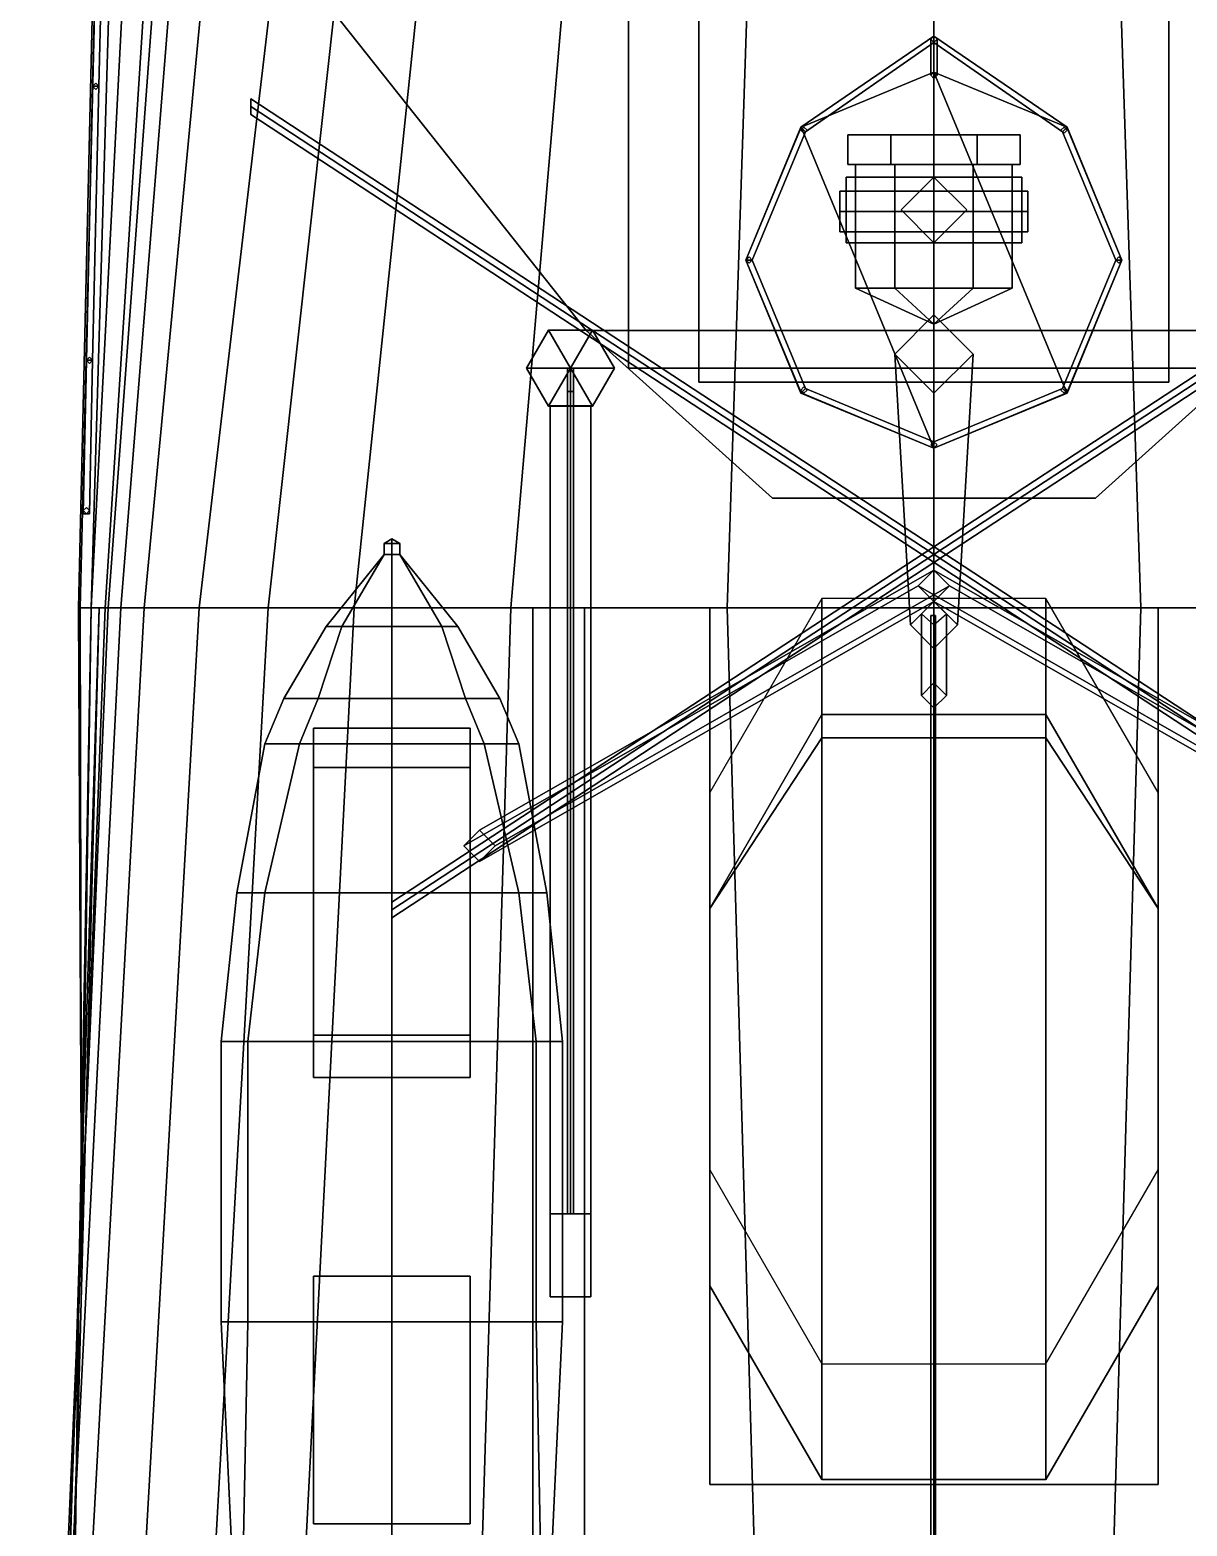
# Model space of a CAD drawing. Header units: millimetres. Extents: x -6 to 6, y -60 to 60.
# Drawn here: x -5.77 to 1.62, y 12.57 to 22.13 of the extents above; entities that cross this region are included whole.
import ezdxf

# ---------------------------------------------------------------- set-up
doc = ezdxf.new("R2010")
doc.units = ezdxf.units.MM
for name, color, linetype in [('boats', 3, 'Continuous'), ('h2', 7, 'Continuous'), ('r2', 6, 'Continuous'), ('railings', 6, 'Continuous')]:
    doc.layers.add(name, color=color, linetype=linetype)

msp = doc.modelspace()

# ---------------------------------------------------------------- linework, layer by layer
for points in [[(0, 18.44, 5.12), (0, 29.64, 5.08), (-5.2, 29.64, 4.89), (-5.46, 18.44, 4.93)], [(-5.2, 29.64, 4.89), (-5.18, 29.64, 4.8), (-5.45, 18.44, 4.84), (-5.46, 18.44, 4.93)], [(-5.45, 18.44, 4.84), (-5.18, 29.64, 4.8), (-5.05, 29.64, 4.34), (-5.38, 18.44, 4.38)], [(-5.38, 18.44, 3.57), (-4.8, 29.64, 3.53), (-4.57, 29.64, 2.59), (-5.29, 18.44, 2.63)], [(-5.38, 18.44, 4.38), (-5.05, 29.64, 4.34), (-4.8, 29.64, 3.53), (-5.38, 18.44, 3.57)], [(-5.29, 18.44, 2.63), (-4.57, 29.64, 2.59), (-4.44, 29.64, 2.04), (-5.27, 18.44, 2.08)], [(-5.27, 18.44, 2.08), (-4.44, 29.64, 2.04), (-4.29, 29.64, 1.26), (-5.19, 18.44, 1.3)], [(-5.19, 18.44, 1.3), (-4.29, 29.64, 1.26), (-3.98, 29.64, -0.48), (-5.04, 18.44, -0.6)], [(-5.04, 18.44, -0.6), (-3.98, 29.64, -0.48), (-3.37, 29.64, -1.97), (-4.69, 18.44, -1.74)], [(-4.69, 18.44, -1.74), (-3.37, 29.64, -1.97), (-3.01, 29.64, -2.49), (-4.25, 18.44, -2.45)], [(-4.25, 18.44, -2.45), (-3.01, 29.64, -2.49), (-2.53, 29.64, -3.01), (-3.7, 18.44, -2.97)], [(-3.7, 18.44, -2.97), (-2.53, 29.64, -3.01), (-1.74, 29.64, -3.54), (-2.7, 18.44, -3.5)], [(-2.7, 18.44, -3.5), (-1.74, 29.64, -3.54), (-0.95, 29.64, -3.83), (-1.32, 18.44, -3.79)], [(-1.32, 18.44, -3.79), (-0.95, 29.64, -3.83), (0, 29.64, -3.95), (0, 18.44, -3.88)], [(-1.95, 28.99, 8.02), (-1.95, 28.99, 5.04), (-1.95, 19.97, 5.04), (-1.95, 19.97, 8.02)], [(1.5, 19.88, 10.46), (1.5, 25.46, 10.46), (-1.5, 25.46, 10.46), (-1.5, 19.88, 10.46)], [(-1.5, 25.46, 10.46), (-1.5, 25.46, 8.02), (-1.5, 19.88, 8.02), (-1.5, 19.88, 10.46)], [(1.5, 19.88, 8.02), (1.5, 25.46, 8.02), (1.5, 25.46, 10.46), (1.5, 19.88, 10.46)], [(-1.5, 19.88, 12.2), (-1.5, 24.15, 12.2), (-1.5, 24.15, 10.46), (-1.5, 19.88, 10.46)], [(-1.5, 19.88, 10.46), (-1.5, 24.15, 10.46), (-1.5, 24.15, 12.2), (-1.5, 19.88, 12.2)], [(1.5, 19.88, 10.46), (1.5, 24.15, 10.46), (1.5, 24.15, 12.2), (1.5, 19.88, 12.2)], [(1.5, 19.88, 12.2), (1.5, 24.15, 12.2), (1.5, 24.15, 10.46), (1.5, 19.88, 10.46)], [(-4.51, 23.1, 8.02), (-2.22, 20.21, 8.02), (2.22, 20.21, 8.02), (4.51, 23.1, 8.02)], [(4.51, 23.1, 8.02), (2.22, 20.21, 8.02), (-2.22, 20.21, 8.02), (-4.51, 23.1, 8.02)], [(-2.22, 20.21, 9.54), (-4.51, 23.1, 9.54), (-4.51, 23.1, 8.02), (-2.22, 20.21, 8.02)], [(-2.22, 20.21, 8.02), (-4.51, 23.1, 8.02), (-4.51, 23.1, 9.54), (-2.22, 20.21, 9.54)], [(0, 22.09, 16.96), (-0.85, 21.51, 16.96), (-0.82, 21.48, 16.96), (0, 22.05, 16.96)], [(0, 22.05, 16.96), (-0.82, 21.48, 16.96), (-0.85, 21.51, 16.96), (0, 22.09, 16.96)], [(0, 21.86, 15.96), (-0.02, 21.84, 15.96), (-0.02, 22.07, 16.96), (0, 22.09, 16.96)], [(0.02, 21.84, 15.96), (0, 21.86, 15.96), (0, 22.09, 16.96), (0.02, 22.07, 16.96)], [(0, 22.09, 16.96), (0.85, 21.51, 16.96), (0.82, 21.48, 16.96), (0, 22.05, 16.96)], [(0, 22.05, 16.96), (0.82, 21.48, 16.96), (0.85, 21.51, 16.96), (0, 22.09, 16.96)], [(-0.02, 21.84, 15.96), (0, 21.82, 15.96), (0, 22.05, 16.96), (-0.02, 22.07, 16.96)], [(0, 21.82, 15.96), (0.02, 21.84, 15.96), (0.02, 22.07, 16.96), (0, 22.05, 16.96)], [(0.8485, 19.8115, 15.96), (0, 21.86, 15.96), (-0.8485, 21.5085, 15.96), (0, 19.46, 15.96)], [(0, 19.46, 15.96), (-0.8485, 21.5085, 15.96), (0, 21.86, 15.96), (0.8485, 19.8115, 15.96)], [(0.8485, 19.8115, 15.96), (0, 21.86, 15.96), (0.8485, 21.5085, 15.96), (1.2, 20.66, 15.96)], [(1.2, 20.66, 15.96), (0.8485, 21.5085, 15.96), (0, 21.86, 15.96), (0.8485, 19.8115, 15.96)], [(0, 19.4891, 15.96), (0, 19.5694, 15.1832), (0, 21.82, 15.96), (0, 19.4891, 15.96)], [(0, 19.4891, 15.96), (0, 21.82, 15.96), (0, 19.5694, 15.1832), (0, 19.4891, 15.96)], [(3.46, 16.56, 21.51), (3.46, 16.51, 21.46), (-4.36, 21.64, 21.46), (-4.36, 21.69, 21.51)], [(3.46, 16.51, 21.56), (3.46, 16.56, 21.51), (-4.36, 21.69, 21.51), (-4.36, 21.64, 21.56)], [(-4.36, 21.64, 21.56), (-4.36, 21.69, 21.51), (-4.36, 21.64, 21.46), (-4.36, 21.59, 21.51)], [(-3.46, 16.56, 21.51), (-3.46, 16.51, 21.56), (4.36, 21.64, 21.56), (4.36, 21.69, 21.51)], [(-3.46, 16.51, 21.46), (-3.46, 16.56, 21.51), (4.36, 21.69, 21.51), (4.36, 21.64, 21.46)], [(3.46, 16.51, 21.46), (3.46, 16.46, 21.51), (-4.36, 21.59, 21.51), (-4.36, 21.64, 21.46)], [(3.46, 16.46, 21.51), (3.46, 16.51, 21.56), (-4.36, 21.64, 21.56), (-4.36, 21.59, 21.51)], [(-3.46, 16.51, 21.56), (-3.46, 16.46, 21.51), (4.36, 21.59, 21.51), (4.36, 21.64, 21.56)], [(-3.46, 16.46, 21.51), (-3.46, 16.51, 21.46), (4.36, 21.64, 21.46), (4.36, 21.59, 21.51)], [(-0.82, 21.48, 16.96), (-1.16, 20.66, 16.96), (-1.2, 20.66, 16.96), (-0.85, 21.51, 16.96)], [(-0.85, 21.51, 16.96), (-1.2, 20.66, 16.96), (-1.16, 20.66, 16.96), (-0.82, 21.48, 16.96)], [(-0.8485, 19.8115, 15.96), (-1.2, 20.66, 15.96), (-0.8485, 21.5085, 15.96), (0, 19.46, 15.96)], [(0, 19.46, 15.96), (-0.8485, 21.5085, 15.96), (-1.2, 20.66, 15.96), (-0.8485, 19.8115, 15.96)], [(-0.83, 21.51, 15.96), (-0.85, 21.49, 15.96), (-0.85, 21.49, 16.96), (-0.83, 21.51, 16.96)], [(-0.81, 21.49, 15.96), (-0.83, 21.51, 15.96), (-0.83, 21.51, 16.96), (-0.81, 21.49, 16.96)], [(0.83, 21.51, 15.96), (0.81, 21.49, 15.96), (0.81, 21.49, 16.96), (0.83, 21.51, 16.96)], [(0.85, 21.51, 16.96), (1.2, 20.66, 16.96), (1.16, 20.66, 16.96), (0.82, 21.48, 16.96)], [(0.82, 21.48, 16.96), (1.16, 20.66, 16.96), (1.2, 20.66, 16.96), (0.85, 21.51, 16.96)], [(0.85, 21.49, 15.96), (0.83, 21.51, 15.96), (0.83, 21.51, 16.96), (0.85, 21.49, 16.96)], [(-0.85, 21.49, 15.96), (-0.83, 21.47, 15.96), (-0.83, 21.47, 16.96), (-0.85, 21.49, 16.96)], [(-0.83, 21.47, 15.96), (-0.81, 21.49, 15.96), (-0.81, 21.49, 16.96), (-0.83, 21.47, 16.96)], [(0.275, 21.46, 16.8137), (-0.275, 21.46, 16.8137), (-0.55, 21.46, 17.29), (0.55, 21.46, 17.29)], [(0.55, 21.46, 17.29), (-0.55, 21.46, 17.29), (-0.275, 21.46, 17.7663), (0.275, 21.46, 17.7663)], [(-0.55, 21.46, 17.29), (-0.275, 21.46, 16.8137), (-0.275, 21.27, 16.8137), (-0.55, 21.27, 17.29)], [(-0.275, 21.46, 17.7663), (-0.55, 21.46, 17.29), (-0.55, 21.27, 17.29), (-0.275, 21.27, 17.7663)], [(-0.275, 21.46, 16.8137), (0.275, 21.46, 16.8137), (0.275, 21.27, 16.8137), (-0.275, 21.27, 16.8137)], [(0.275, 21.46, 17.7663), (-0.275, 21.46, 17.7663), (-0.275, 21.27, 17.7663), (0.275, 21.27, 17.7663)], [(0.275, 21.46, 16.8137), (0.55, 21.46, 17.29), (0.55, 21.27, 17.29), (0.275, 21.27, 16.8137)], [(0.55, 21.46, 17.29), (0.275, 21.46, 17.7663), (0.275, 21.27, 17.7663), (0.55, 21.27, 17.29)], [(0.81, 21.49, 15.96), (0.83, 21.47, 15.96), (0.83, 21.47, 16.96), (0.81, 21.49, 16.96)], [(0.83, 21.47, 15.96), (0.85, 21.49, 15.96), (0.85, 21.49, 16.96), (0.83, 21.47, 16.96)], [(0.55, 21.27, 17.29), (-0.55, 21.27, 17.29), (-0.275, 21.27, 16.8137), (0.275, 21.27, 16.8137)], [(0.275, 21.27, 17.7663), (-0.275, 21.27, 17.7663), (-0.55, 21.27, 17.29), (0.55, 21.27, 17.29)], [(-0.5, 21.27, 17.29), (-0.25, 21.27, 16.857), (-0.25, 20.48, 16.857), (-0.5, 20.48, 17.29)], [(-0.25, 21.27, 17.723), (-0.5, 21.27, 17.29), (-0.5, 20.48, 17.29), (-0.25, 20.48, 17.723)], [(-0.25, 21.27, 16.857), (0.25, 21.27, 16.857), (0.25, 20.48, 16.857), (-0.25, 20.48, 16.857)], [(0.25, 21.27, 17.723), (-0.25, 21.27, 17.723), (-0.25, 20.48, 17.723), (0.25, 20.48, 17.723)], [(0.25, 21.27, 16.857), (0.5, 21.27, 17.29), (0.5, 20.48, 17.29), (0.25, 20.48, 16.857)], [(0.5, 21.27, 17.29), (0.25, 21.27, 17.723), (0.25, 20.48, 17.723), (0.5, 20.48, 17.29)], [(0.56, 21.19, 16.64), (0.56, 20.77, 16.64), (-0.56, 20.77, 16.64), (-0.56, 21.19, 16.64)], [(-0.56, 21.19, 16.64), (-0.56, 20.77, 16.64), (0.56, 20.77, 16.64), (0.56, 21.19, 16.64)], [(-0.56, 21.19, 16.64), (-0.56, 20.77, 16.64), (-0.56, 20.77, 17.29), (-0.56, 21.19, 17.29)], [(-0.56, 21.19, 17.29), (-0.56, 20.77, 17.29), (-0.56, 20.77, 16.64), (-0.56, 21.19, 16.64)], [(-0.56, 21.19, 17.29), (-0.56, 20.77, 17.29), (-0.56, 20.81, 17.47), (-0.56, 21.14, 17.47)], [(-0.56, 21.14, 17.47), (-0.56, 20.81, 17.47), (-0.56, 20.77, 17.29), (-0.56, 21.19, 17.29)], [(0, 21.19, 15.96), (-0.21, 20.98, 15.96), (-0.21, 20.98, 16.64), (0, 21.19, 16.64)], [(0.21, 20.98, 15.96), (0, 21.19, 15.96), (0, 21.19, 16.64), (0.21, 20.98, 16.64)], [(0.56, 21.19, 16.64), (0.56, 20.77, 16.64), (0.56, 20.77, 17.29), (0.56, 21.19, 17.29)], [(0.56, 21.19, 17.29), (0.56, 20.77, 17.29), (0.56, 20.77, 16.64), (0.56, 21.19, 16.64)], [(0.56, 21.19, 17.29), (0.56, 20.77, 17.29), (0.56, 20.81, 17.47), (0.56, 21.14, 17.47)], [(0.56, 21.14, 17.47), (0.56, 20.81, 17.47), (0.56, 20.77, 17.29), (0.56, 21.19, 17.29)], [(0.6, 21.1, 17.29), (0.6, 20.97, 17.16), (-0.6, 20.97, 17.16), (-0.6, 21.1, 17.29)], [(0.6, 20.97, 17.42), (0.6, 21.1, 17.29), (-0.6, 21.1, 17.29), (-0.6, 20.97, 17.42)], [(-0.6, 20.97, 17.42), (-0.6, 21.1, 17.29), (-0.6, 20.97, 17.16), (-0.6, 20.84, 17.29)], [(0.6, 20.84, 17.29), (0.6, 20.97, 17.16), (0.6, 21.1, 17.29), (0.6, 20.97, 17.42)], [(0.6, 20.97, 17.16), (0.6, 20.84, 17.29), (-0.6, 20.84, 17.29), (-0.6, 20.97, 17.16)], [(0.6, 20.84, 17.29), (0.6, 20.97, 17.42), (-0.6, 20.97, 17.42), (-0.6, 20.84, 17.29)], [(-0.21, 20.98, 15.96), (0, 20.77, 15.96), (0, 20.77, 16.64), (-0.21, 20.98, 16.64)], [(0, 20.77, 15.96), (0.21, 20.98, 15.96), (0.21, 20.98, 16.64), (0, 20.77, 16.64)], [(-1.18, 20.68, 15.96), (-1.2, 20.66, 15.96), (-1.2, 20.66, 16.96), (-1.18, 20.68, 16.96)], [(-1.2, 20.66, 15.96), (-1.18, 20.64, 15.96), (-1.18, 20.64, 16.96), (-1.2, 20.66, 16.96)], [(-0.82, 19.84, 16.96), (-1.16, 20.66, 16.96), (-1.2, 20.66, 16.96), (-0.85, 19.81, 16.96)], [(-0.85, 19.81, 16.96), (-1.2, 20.66, 16.96), (-1.16, 20.66, 16.96), (-0.82, 19.84, 16.96)], [(-1.16, 20.66, 15.96), (-1.18, 20.68, 15.96), (-1.18, 20.68, 16.96), (-1.16, 20.66, 16.96)], [(-1.18, 20.64, 15.96), (-1.16, 20.66, 15.96), (-1.16, 20.66, 16.96), (-1.18, 20.64, 16.96)], [(0.82, 19.84, 16.96), (1.16, 20.66, 16.96), (1.2, 20.66, 16.96), (0.85, 19.81, 16.96)], [(0.85, 19.81, 16.96), (1.2, 20.66, 16.96), (1.16, 20.66, 16.96), (0.82, 19.84, 16.96)], [(1.18, 20.68, 15.96), (1.16, 20.66, 15.96), (1.16, 20.66, 16.96), (1.18, 20.68, 16.96)], [(1.16, 20.66, 15.96), (1.18, 20.64, 15.96), (1.18, 20.64, 16.96), (1.16, 20.66, 16.96)], [(1.2, 20.66, 15.96), (1.18, 20.68, 15.96), (1.18, 20.68, 16.96), (1.2, 20.66, 16.96)], [(1.18, 20.64, 15.96), (1.2, 20.66, 15.96), (1.2, 20.66, 16.96), (1.18, 20.64, 16.96)], [(-0.5, 20.48, 17.29), (-0.25, 20.48, 16.857), (0, 20.25, 17.29)], [(-0.25, 20.48, 17.723), (-0.5, 20.48, 17.29), (0, 20.25, 17.29)], [(-0.25, 20.48, 16.857), (0.25, 20.48, 16.857), (0, 20.25, 17.29)], [(0.25, 20.48, 17.723), (-0.25, 20.48, 17.723), (0, 20.25, 17.29)], [(0.25, 20.48, 16.857), (0.5, 20.48, 17.29), (0, 20.25, 17.29)], [(0.5, 20.48, 17.29), (0.25, 20.48, 17.723), (0, 20.25, 17.29)], [(0, 20.31, 8.02), (-0.25, 20.06, 8.02), (-0.15, 18.33, 25.72), (0, 18.48, 25.72)], [(0.25, 20.06, 8.02), (0, 20.31, 8.02), (0, 18.48, 25.72), (0.15, 18.33, 25.72)], [(-2.46, 20.2125, 5.1), (-2.6, 19.97, 5.1), (-2.6, 19.97, 10.83), (-2.46, 20.2125, 10.83)], [(-2.46, 20.2125, 10.83), (-2.6, 19.97, 10.83), (-2.32, 19.97, 11.61)], [(-2.18, 20.2125, 5.1), (-2.46, 20.2125, 5.1), (-2.46, 20.2125, 10.83), (-2.18, 20.2125, 10.83)], [(-2.18, 20.2125, 10.83), (-2.46, 20.2125, 10.83), (-2.32, 19.97, 11.61)], [(-2.04, 19.97, 10.83), (-2.18, 20.2125, 10.83), (-2.32, 19.97, 11.61)], [(1.03, 19.14, 8.02), (2.22, 20.21, 8.02), (-2.22, 20.21, 8.02), (-1.03, 19.14, 8.02)], [(-1.03, 19.14, 8.02), (-2.22, 20.21, 8.02), (2.22, 20.21, 8.02), (1.03, 19.14, 8.02)], [(-1.03, 19.14, 8.02), (-2.22, 20.21, 8.02), (-2.22, 20.21, 9.54), (-1.03, 19.14, 9.54)], [(-1.03, 19.14, 9.54), (-2.22, 20.21, 9.54), (-2.22, 20.21, 8.02), (-1.03, 19.14, 8.02)], [(-2.04, 19.97, 5.1), (-2.18, 20.2125, 5.1), (-2.18, 20.2125, 10.83), (-2.04, 19.97, 10.83)], [(1.03, 19.14, 9.54), (2.22, 20.21, 9.54), (2.22, 20.21, 8.02), (1.03, 19.14, 8.02)], [(1.03, 19.14, 8.02), (2.22, 20.21, 8.02), (2.22, 20.21, 9.54), (1.03, 19.14, 9.54)], [(-2.6, 19.97, 5.1), (-2.46, 19.7275, 5.1), (-2.46, 19.7275, 10.83), (-2.6, 19.97, 10.83)], [(-2.6, 19.97, 10.83), (-2.46, 19.7275, 10.83), (-2.32, 19.97, 11.61)], [(-2.46, 19.7275, 10.83), (-2.18, 19.7275, 10.83), (-2.32, 19.97, 11.61)], [(-2.34, 14.57, 12.8), (-2.32, 14.57, 12.82), (-2.32, 19.97, 11.53), (-2.34, 19.97, 11.51)], [(-2.32, 14.57, 12.78), (-2.34, 14.57, 12.8), (-2.34, 19.97, 11.51), (-2.32, 19.97, 11.49)], [(-2.32, 14.57, 12.82), (-2.3, 14.57, 12.8), (-2.3, 19.97, 11.51), (-2.32, 19.97, 11.53)], [(-2.3, 14.57, 12.8), (-2.32, 14.57, 12.78), (-2.32, 19.97, 11.49), (-2.3, 19.97, 11.51)], [(-2.18, 19.7275, 10.83), (-2.04, 19.97, 10.83), (-2.32, 19.97, 11.61)], [(-2.18, 19.7275, 5.1), (-2.04, 19.97, 5.1), (-2.04, 19.97, 10.83), (-2.18, 19.7275, 10.83)], [(-1.95, 19.97, 5.04), (1.95, 19.97, 5.04), (1.95, 19.97, 8.02), (-1.95, 19.97, 8.02)], [(-0.25, 20.06, 8.02), (0, 19.81, 8.02), (0, 18.18, 25.72), (-0.15, 18.33, 25.72)], [(0, 19.81, 8.02), (0.25, 20.06, 8.02), (0.15, 18.33, 25.72), (0, 18.18, 25.72)], [(-1.5, 19.88, 10.46), (-1.5, 19.88, 8.02), (1.5, 19.88, 8.02), (1.5, 19.88, 10.46)], [(1.5, 19.88, 10.46), (-1.5, 19.88, 10.46), (-1.5, 19.88, 12.2), (1.5, 19.88, 12.2)], [(1.5, 19.88, 12.2), (-1.5, 19.88, 12.2), (-1.5, 19.88, 10.46), (1.5, 19.88, 10.46)], [(-2.34, 14.57, 12.43), (-2.32, 14.57, 12.45), (-2.32, 19.82, 10.89), (-2.34, 19.82, 10.87)], [(-2.32, 14.57, 12.41), (-2.34, 14.57, 12.43), (-2.34, 19.82, 10.87), (-2.32, 19.82, 10.85)], [(-2.32, 14.57, 12.45), (-2.3, 14.57, 12.43), (-2.3, 19.82, 10.87), (-2.32, 19.82, 10.89)], [(-2.3, 14.57, 12.43), (-2.32, 14.57, 12.41), (-2.32, 19.82, 10.85), (-2.3, 19.82, 10.87)], [(-0.83, 19.85, 15.96), (-0.85, 19.83, 15.96), (-0.85, 19.83, 16.96), (-0.83, 19.85, 16.96)], [(0, 19.5, 16.96), (-0.82, 19.84, 16.96), (-0.85, 19.81, 16.96), (0, 19.46, 16.96)], [(0, 19.46, 16.96), (-0.85, 19.81, 16.96), (-0.82, 19.84, 16.96), (0, 19.5, 16.96)], [(-0.85, 19.83, 15.96), (-0.83, 19.81, 15.96), (-0.83, 19.81, 16.96), (-0.85, 19.83, 16.96)], [(-0.81, 19.83, 15.96), (-0.83, 19.85, 15.96), (-0.83, 19.85, 16.96), (-0.81, 19.83, 16.96)], [(-0.83, 19.81, 15.96), (-0.81, 19.83, 15.96), (-0.81, 19.83, 16.96), (-0.83, 19.81, 16.96)], [(0, 19.46, 16.96), (0.85, 19.81, 16.96), (0.82, 19.84, 16.96), (0, 19.5, 16.96)], [(0, 19.5, 16.96), (0.82, 19.84, 16.96), (0.85, 19.81, 16.96), (0, 19.46, 16.96)], [(0.83, 19.85, 15.96), (0.81, 19.83, 15.96), (0.81, 19.83, 16.96), (0.83, 19.85, 16.96)], [(0.81, 19.83, 15.96), (0.83, 19.81, 15.96), (0.83, 19.81, 16.96), (0.81, 19.83, 16.96)], [(0.85, 19.83, 15.96), (0.83, 19.85, 15.96), (0.83, 19.85, 16.96), (0.85, 19.83, 16.96)], [(0.83, 19.81, 15.96), (0.85, 19.83, 15.96), (0.85, 19.83, 16.96), (0.83, 19.81, 16.96)], [(-2.46, 19.7275, 5.1), (-2.18, 19.7275, 5.1), (-2.18, 19.7275, 10.83), (-2.46, 19.7275, 10.83)], [(-2.19, 14.57, 12.5061), (-2.19, 19.73, 6.75), (-2.45, 19.73, 6.75), (-2.45, 14.57, 12.5061)], [(-2.45, 19.73, 6.75), (-2.45, 19.73, 6.35), (-2.45, 14.57, 12.1897), (-2.45, 14.57, 12.5061)], [(-2.45, 14.57, 12.1897), (-2.45, 19.73, 6.35), (-2.19, 19.73, 6.35), (-2.19, 14.57, 12.1897)], [(-2.19, 14.57, 12.1897), (-2.19, 19.73, 6.35), (-2.19, 19.73, 6.75), (-2.19, 14.57, 12.5061)], [(0, 19.5, 15.96), (-0.02, 19.48, 15.96), (-0.02, 19.48, 16.96), (0, 19.5, 16.96)], [(0.02, 19.48, 15.96), (0, 19.5, 15.96), (0, 19.5, 16.96), (0.02, 19.48, 16.96)], [(-0.02, 19.48, 15.96), (0, 19.46, 15.96), (0, 19.46, 16.96), (-0.02, 19.48, 16.96)], [(0, 19.46, 15.96), (0.02, 19.48, 15.96), (0.02, 19.48, 16.96), (0, 19.46, 16.96)], [(-1.03, 19.14, 8.02), (1.03, 19.14, 8.02), (1.03, 19.14, 9.54), (-1.03, 19.14, 9.54)], [(-1.03, 19.14, 9.54), (1.03, 19.14, 9.54), (1.03, 19.14, 8.02), (-1.03, 19.14, 8.02)], [(-2.9, 17.02, 3.34), (-3, 16.92, 3.34), (-0.1, 18.58, 23.13), (0, 18.68, 23.13)], [(-2.8, 16.92, 3.34), (-2.9, 17.02, 3.34), (0, 18.68, 23.13), (0.1, 18.58, 23.13)], [(2.9, 17.02, 3.34), (2.8, 16.92, 3.34), (-0.1, 18.58, 23.13), (0, 18.68, 23.13)], [(3, 16.92, 3.34), (2.9, 17.02, 3.34), (0, 18.68, 23.13), (0.1, 18.58, 23.13)], [(-3, 16.92, 3.34), (-2.9, 16.82, 3.34), (0, 18.48, 23.13), (-0.1, 18.58, 23.13)], [(-2.9, 16.82, 3.34), (-2.8, 16.92, 3.34), (0.1, 18.58, 23.13), (0, 18.48, 23.13)], [(2.8, 16.92, 3.34), (2.9, 16.82, 3.34), (0, 18.48, 23.13), (-0.1, 18.58, 23.13)], [(2.9, 16.82, 3.34), (3, 16.92, 3.34), (0.1, 18.58, 23.13), (0, 18.48, 23.13)], [(-0.715, 18.4984, 5.12), (-1.43, 17.26, 5.12), (-1.43, 16.52, 11.91), (-0.715, 17.7584, 11.91)], [(0.715, 18.4984, 5.12), (-0.715, 18.4984, 5.12), (-0.715, 17.7584, 11.91), (0.715, 17.7584, 11.91)], [(0.15, 18.33, 25.72), (0, 18.48, 25.72), (-0.15, 18.33, 25.72), (0, 18.18, 25.72)], [(0, 18.48, 25.72), (-0.08, 18.4, 25.72), (-0.08, 17.88, 29.69), (0, 17.96, 29.69)], [(0.08, 18.4, 25.72), (0, 18.48, 25.72), (0, 17.96, 29.69), (0.08, 17.88, 29.69)], [(1.43, 17.26, 5.12), (0.715, 18.4984, 5.12), (0.715, 17.7584, 11.91), (1.43, 16.52, 11.91)], [(-5.76, 7, 1.49), (-5.27, 18.44, 2.08), (-5.19, 18.44, 1.3), (-5.77, 7, 0.42)], [(-5.77, 7, 0.42), (-5.19, 18.44, 1.3), (-5.04, 18.44, -0.6), (-5.67, 7, -0.71)], [(-5.72, 7, 1.95), (-5.29, 18.44, 2.63), (-5.27, 18.44, 2.08), (-5.76, 7, 1.49)], [(-5.68, 7, 2.66), (-5.3273, 18.44, 3.02), (-5.29, 18.44, 2.63), (-5.72, 7, 1.95)], [(-2.56, 7, 2.83), (-2.56, 18.44, 3.02), (-5.3273, 18.44, 3.02), (-5.68, 7, 2.66)], [(-5.67, 7, -0.71), (-5.04, 18.44, -0.6), (-4.69, 18.44, -1.74), (-5.34, 7, -1.7)], [(0, 18.44, 5.12), (-5.46, 18.44, 4.93), (-2.56, 18.44, 3.02), (0, 18.44, 3.02)], [(-5.46, 18.44, 4.93), (-5.45, 18.44, 4.84), (-5.38, 18.44, 4.38), (-2.56, 18.44, 3.02)], [(-2.56, 18.44, 3.02), (-5.38, 18.44, 4.38), (-5.38, 18.44, 3.57), (-5.3273, 18.44, 3.02)], [(-5.34, 7, -1.7), (-4.69, 18.44, -1.74), (-4.25, 18.44, -2.45), (-4.89, 7, -2.41)], [(-4.89, 7, -2.41), (-4.25, 18.44, -2.45), (-3.7, 18.44, -2.97), (-4.29, 7, -2.93)], [(-4.29, 7, -2.93), (-3.7, 18.44, -2.97), (-2.7, 18.44, -3.5), (-3.05, 7, -3.35)], [(-3.05, 7, -3.35), (-2.7, 18.44, -3.5), (-1.32, 18.44, -3.79), (-0.99, 7, -3.75)], [(0, 7, 2.88), (0, 18.44, 3.02), (-2.56, 18.44, 3.02), (-2.56, 7, 2.83)], [(-2.23, 18.44, 3.38), (-2.23, 18.44, 2.86), (-2.23, -22.69, 2.84), (-2.23, -22.69, 3.38)], [(2.23, -3.21, 3.38), (2.23, 18.44, 3.38), (-2.23, 18.44, 3.38), (-2.23, -3.21, 3.38)], [(-1.43, 18.44, 5.12), (-1.43, 18.44, 3.38), (-1.43, 12.84, 3.38), (-1.43, 12.84, 5.12)], [(1.43, 12.84, 5.12), (1.43, 18.44, 5.12), (-1.43, 18.44, 5.12), (-1.43, 12.84, 5.12)], [(-0.99, 7, -3.75), (-1.32, 18.44, -3.79), (0, 18.44, -3.88), (0, 7, -3.84)], [(-0.08, 18.4, 25.72), (0, 18.33, 25.72), (0, 17.8, 29.69), (-0.08, 17.88, 29.69)], [(-0.02, -23.42, 14.75), (0.01, -23.42, 14.7673), (0.01, 18.39, 24.25), (-0.02, 18.39, 24.23)], [(0.01, -23.42, 14.7327), (-0.02, -23.42, 14.75), (-0.02, 18.39, 24.23), (0.01, 18.39, 24.21)], [(0, 18.33, 25.72), (0.08, 18.4, 25.72), (0.08, 17.88, 29.69), (0, 17.8, 29.69)], [(0.01, -23.42, 14.7673), (0.01, -23.42, 14.7327), (0.01, 18.39, 24.21), (0.01, 18.39, 24.25)], [(1.43, 12.84, 3.38), (1.43, 18.44, 3.38), (1.43, 18.44, 5.12), (1.43, 12.84, 5.12)], [(0.08, 17.88, 29.69), (0, 17.96, 29.69), (-0.08, 17.88, 29.69), (0, 17.8, 29.69)], [(-0.715, 17.7584, 11.91), (-1.43, 16.52, 11.91), (-1.43, 16.52, 12.8), (-0.715, 17.61, 13.15)], [(-0.715, 12.8716, 11.91), (-0.715, 17.7584, 11.91), (-1.43, 16.52, 11.91), (-1.43, 14.11, 11.91)], [(-1.43, 16.52, 11.91), (-0.715, 17.7584, 11.91), (-0.715, 17.61, 13.15), (-1.43, 16.52, 12.8)], [(0.715, 17.7584, 11.91), (-0.715, 17.7584, 11.91), (-0.715, 17.61, 13.15), (0.715, 17.61, 13.15)], [(0.715, 12.8716, 11.91), (0.715, 17.7584, 11.91), (-0.715, 17.7584, 11.91), (-0.715, 12.8716, 11.91)], [(-0.715, 17.7584, 11.91), (0.715, 17.7584, 11.91), (0.715, 17.61, 13.15), (-0.715, 17.61, 13.15)], [(1.43, 16.52, 11.91), (0.715, 17.7584, 11.91), (0.715, 17.61, 13.15), (1.43, 16.52, 12.8)], [(1.43, 14.11, 11.91), (1.43, 16.52, 11.91), (0.715, 17.7584, 11.91), (0.715, 12.8716, 11.91)], [(0.715, 17.7584, 11.91), (1.43, 16.52, 11.91), (1.43, 16.52, 12.8), (0.715, 17.61, 13.15)], [(-1.43, 17.26, 5.12), (-1.43, 14.85, 5.12), (-1.43, 14.11, 11.91), (-1.43, 16.52, 11.91)], [(1.43, 14.85, 5.12), (1.43, 17.26, 5.12), (1.43, 16.52, 11.91), (1.43, 14.11, 11.91)], [(-3.46, 16.51, 21.56), (-3.46, 16.56, 21.51), (-3.46, 16.51, 21.46), (-3.46, 16.46, 21.51)], [(-1.43, 16.52, 11.91), (-1.43, 14.11, 11.91), (-1.43, 14.11, 12.22), (-1.43, 16.52, 12.8)], [(-1.43, 14.11, 11.91), (-1.43, 16.52, 11.91), (-1.43, 16.52, 12.8), (-1.43, 14.11, 12.22)], [(1.43, 14.11, 11.91), (1.43, 16.52, 11.91), (1.43, 16.52, 12.8), (1.43, 14.11, 12.22)], [(1.43, 16.52, 11.91), (1.43, 14.11, 11.91), (1.43, 14.11, 12.22), (1.43, 16.52, 12.8)], [(-1.43, 14.85, 5.12), (-0.715, 13.6116, 5.12), (-0.715, 12.8716, 11.91), (-1.43, 14.11, 11.91)], [(0.715, 13.6116, 5.12), (1.43, 14.85, 5.12), (1.43, 14.11, 11.91), (0.715, 12.8716, 11.91)], [(-2.19, 14.57, 12.89), (-2.19, 14.57, 12.11), (-2.45, 14.57, 12.11), (-2.45, 14.57, 12.89)], [(-2.45, 14.57, 12.89), (-2.45, 14.57, 12.11), (-2.45, 14.04, 12.11), (-2.45, 14.04, 12.89)], [(-2.45, 14.04, 12.11), (-2.45, 14.57, 12.11), (-2.19, 14.57, 12.11), (-2.19, 14.04, 12.11)], [(-2.19, 14.04, 12.89), (-2.19, 14.57, 12.89), (-2.45, 14.57, 12.89), (-2.45, 14.04, 12.89)], [(-2.19, 14.04, 12.11), (-2.19, 14.57, 12.11), (-2.19, 14.57, 12.89), (-2.19, 14.04, 12.89)], [(-1.43, 14.11, 11.91), (-0.715, 12.8716, 11.91), (-0.715, 12.8716, 11.91), (-1.43, 14.11, 12.22)], [(-0.715, 12.8716, 11.91), (-1.43, 14.11, 11.91), (-1.43, 14.11, 12.22), (-0.715, 12.8716, 11.91)], [(0.715, 12.8716, 11.91), (1.43, 14.11, 11.91), (1.43, 14.11, 12.22), (0.715, 12.8716, 11.91)], [(1.43, 14.11, 11.91), (0.715, 12.8716, 11.91), (0.715, 12.8716, 11.91), (1.43, 14.11, 12.22)], [(-2.45, 14.04, 12.89), (-2.45, 14.04, 12.11), (-2.19, 14.04, 12.11), (-2.19, 14.04, 12.89)], [(-0.715, 13.6116, 5.12), (0.715, 13.6116, 5.12), (0.715, 12.8716, 11.91), (-0.715, 12.8716, 11.91)], [(-1.43, 12.84, 5.12), (-1.43, 12.84, 3.38), (1.43, 12.84, 3.38), (1.43, 12.84, 5.12)], [(-0.715, 12.8716, 11.91), (0.715, 12.8716, 11.91), (0.715, 12.8716, 11.91), (-0.715, 12.8716, 11.91)]]:
    msp.add_3dface(points)
at = {"layer": 'boats'}
for points in [[(-3.46, 18.88, 6.57), (-3.51, 18.85, 6.49), (-3.51, 18.85, 7.25), (-3.46, 18.88, 7.25)], [(-3.51, 18.78, 6.34), (-3.51, 18.85, 6.49), (-3.46, 18.88, 6.57), (-3.46, 18.78, 6.34)], [(-3.41, 18.85, 7.25), (-3.46, 18.88, 7.25), (-3.51, 18.85, 7.25), (-3.41, 18.85, 7.25)], [(-3.51, 18.78, 7.25), (-3.51, 18.85, 7.25), (-3.51, 18.85, 6.49), (-3.51, 18.78, 6.34)], [(-3.41, 18.85, 7.25), (-3.51, 18.85, 7.25), (-3.51, 18.78, 7.25), (-3.41, 18.78, 7.25)], [(-3.41, 18.85, 6.49), (-3.46, 18.88, 6.57), (-3.46, 18.88, 7.25), (-3.41, 18.85, 7.25)], [(-3.46, 18.78, 6.34), (-3.46, 18.88, 6.57), (-3.41, 18.85, 6.49), (-3.41, 18.78, 6.34)], [(-3.41, 18.78, 6.34), (-3.41, 18.85, 6.49), (-3.41, 18.85, 7.25), (-3.41, 18.78, 7.25)], [(-3.88, 18.32, 7.19), (-3.51, 18.78, 7.25), (-3.51, 18.78, 6.34), (-3.78, 18.32, 5.72)], [(-3.41, 18.78, 7.25), (-3.51, 18.78, 7.25), (-3.88, 18.32, 7.19), (-3.04, 18.32, 7.19)], [(-3.78, 18.32, 5.72), (-3.51, 18.78, 6.34), (-3.46, 18.78, 6.34), (-3.46, 18.32, 5.7)], [(-3.46, 18.32, 5.7), (-3.46, 18.78, 6.34), (-3.41, 18.78, 6.34), (-3.14, 18.32, 5.72)], [(-3.14, 18.32, 5.72), (-3.41, 18.78, 6.34), (-3.41, 18.78, 7.25), (-3.04, 18.32, 7.19)], [(-4.15, 17.86, 7.18), (-3.88, 18.32, 7.19), (-3.78, 18.32, 5.72), (-3.93, 17.86, 5.47)], [(-3.04, 18.32, 7.19), (-3.88, 18.32, 7.19), (-4.15, 17.86, 7.18), (-2.77, 17.86, 7.18)], [(-3.93, 17.86, 5.47), (-3.78, 18.32, 5.72), (-3.46, 18.32, 5.7), (-3.46, 17.86, 5.44)], [(-3.46, 17.86, 5.44), (-3.46, 18.32, 5.7), (-3.14, 18.32, 5.72), (-2.99, 17.86, 5.47)], [(-2.99, 17.86, 5.47), (-3.14, 18.32, 5.72), (-3.04, 18.32, 7.19), (-2.77, 17.86, 7.18)], [(-4.27, 17.57, 7.16), (-4.15, 17.86, 7.18), (-3.93, 17.86, 5.47), (-4.05, 17.57, 5.39)], [(-2.77, 17.86, 7.18), (-4.15, 17.86, 7.18), (-4.27, 17.57, 7.16), (-2.65, 17.57, 7.16)], [(-4.05, 17.57, 5.39), (-3.93, 17.86, 5.47), (-3.46, 17.86, 5.44), (-3.46, 17.57, 5.35)], [(-3.46, 17.57, 5.35), (-3.46, 17.86, 5.44), (-2.99, 17.86, 5.47), (-2.87, 17.57, 5.39)], [(-2.87, 17.57, 5.39), (-2.99, 17.86, 5.47), (-2.77, 17.86, 7.18), (-2.65, 17.57, 7.16)], [(-3.96, 17.67, 7.28), (-3.96, 17.67, 7.16), (-3.96, 15.44, 7), (-3.96, 15.44, 7.19)], [(-2.96, 17.67, 7.28), (-2.96, 17.67, 7.16), (-3.96, 17.67, 7.16), (-3.96, 17.67, 7.28)], [(-2.96, 17.42, 7.48), (-2.96, 17.67, 7.28), (-3.96, 17.67, 7.28), (-3.96, 17.42, 7.48)], [(-3.96, 17.42, 7.48), (-3.96, 17.67, 7.28), (-3.96, 15.44, 7.19), (-3.96, 15.71, 7.42)], [(-2.96, 15.44, 7), (-2.96, 17.67, 7.16), (-2.96, 17.67, 7.28), (-2.96, 15.44, 7.19)], [(-2.96, 15.44, 7.19), (-2.96, 17.67, 7.28), (-2.96, 17.42, 7.48), (-2.96, 15.71, 7.42)], [(-2.65, 17.57, 7.16), (-4.27, 17.57, 7.16), (-4.45, 16.62, 7.11), (-2.47, 16.62, 7.11)], [(-4.45, 16.62, 7.11), (-4.27, 17.57, 7.16), (-4.05, 17.57, 5.39), (-4.27, 16.62, 5.24)], [(-4.27, 16.62, 5.24), (-4.05, 17.57, 5.39), (-3.46, 17.57, 5.35), (-3.46, 16.62, 5.2)], [(-3.46, 16.62, 5.2), (-3.46, 17.57, 5.35), (-2.87, 17.57, 5.39), (-2.65, 16.62, 5.24)], [(-2.65, 16.62, 5.24), (-2.87, 17.57, 5.39), (-2.65, 17.57, 7.16), (-2.47, 16.62, 7.11)], [(-2.96, 15.71, 7.42), (-2.96, 17.42, 7.48), (-3.96, 17.42, 7.48), (-3.96, 15.71, 7.42)], [(-4.55, 15.67, 7.04), (-4.45, 16.62, 7.11), (-4.27, 16.62, 5.24), (-4.38, 15.67, 5.22)], [(-2.47, 16.62, 7.11), (-4.45, 16.62, 7.11), (-4.55, 15.67, 7.04), (-2.37, 15.67, 7.04)], [(-4.38, 15.67, 5.22), (-4.27, 16.62, 5.24), (-3.46, 16.62, 5.2), (-3.46, 15.67, 5.17)], [(-3.46, 15.67, 5.17), (-3.46, 16.62, 5.2), (-2.65, 16.62, 5.24), (-2.54, 15.67, 5.22)], [(-2.54, 15.67, 5.22), (-2.65, 16.62, 5.24), (-2.47, 16.62, 7.11), (-2.37, 15.67, 7.04)], [(-3.96, 15.71, 7.42), (-3.96, 15.44, 7.19), (-2.96, 15.44, 7.19), (-2.96, 15.71, 7.42)], [(-4.55, 13.88, 6.76), (-4.55, 15.67, 7.04), (-4.38, 15.67, 5.22), (-4.38, 13.88, 5.22)], [(-2.37, 15.67, 7.04), (-4.55, 15.67, 7.04), (-4.55, 13.88, 6.76), (-2.37, 13.88, 6.76)], [(-4.38, 13.88, 5.22), (-4.38, 15.67, 5.22), (-3.46, 15.67, 5.17), (-3.46, 13.88, 5.17)], [(-3.46, 13.88, 5.17), (-3.46, 15.67, 5.17), (-2.54, 15.67, 5.22), (-2.54, 13.88, 5.22)], [(-2.54, 13.88, 5.22), (-2.54, 15.67, 5.22), (-2.37, 15.67, 7.04), (-2.37, 13.88, 6.76)], [(-3.96, 15.44, 7.19), (-3.96, 15.44, 7), (-2.96, 15.44, 7), (-2.96, 15.44, 7.19)], [(-2.96, 14.17, 7.44), (-2.96, 14.17, 6.78), (-3.96, 14.17, 6.78), (-3.96, 14.17, 7.44)], [(-3.96, 14.17, 7.44), (-3.96, 14.17, 6.78), (-3.96, 12.59, 6.63), (-3.96, 12.59, 7.45)], [(-2.96, 12.59, 7.45), (-2.96, 14.17, 7.44), (-3.96, 14.17, 7.44), (-3.96, 12.59, 7.45)], [(-2.96, 12.59, 6.63), (-2.96, 14.17, 6.78), (-2.96, 14.17, 7.44), (-2.96, 12.59, 7.45)], [(-4.43, 11.32, 6.51), (-4.55, 13.88, 6.76), (-4.38, 13.88, 5.22), (-4.43, 11.32, 5.79)], [(-2.37, 13.88, 6.76), (-4.55, 13.88, 6.76), (-4.43, 11.32, 6.51), (-2.49, 11.32, 6.51)], [(-4.43, 11.32, 5.79), (-4.38, 13.88, 5.22), (-3.46, 13.88, 5.17), (-3.46, 11.32, 5.79)], [(-3.46, 11.32, 5.79), (-3.46, 13.88, 5.17), (-2.54, 13.88, 5.22), (-2.49, 11.32, 5.79)], [(-2.49, 11.32, 5.79), (-2.54, 13.88, 5.22), (-2.37, 13.88, 6.76), (-2.49, 11.32, 6.51)], [(-3.96, 12.59, 7.45), (-3.96, 12.59, 6.63), (-2.96, 12.59, 6.63), (-2.96, 12.59, 7.45)]]:
    msp.add_3dface(points, dxfattribs=at)
at = {"layer": 'h2'}
for points in [[(0, 18.44, 5.12), (0, 29.64, 5.08), (5.2, 29.64, 4.89), (5.46, 18.44, 4.93)], [(1.32, 18.44, -3.79), (0.95, 29.64, -3.83), (0, 29.64, -3.95), (0, 18.44, -3.88)], [(2.7, 18.44, -3.5), (1.74, 29.64, -3.54), (0.95, 29.64, -3.83), (1.32, 18.44, -3.79)], [(0, 7, 2.88), (0, 18.44, 3.02), (2.56, 18.44, 3.02), (2.56, 7, 2.83)], [(0.99, 7, -3.75), (1.32, 18.44, -3.79), (0, 18.44, -3.88), (0, 7, -3.84)], [(0, 18.44, 5.12), (5.46, 18.44, 4.93), (2.56, 18.44, 3.02), (0, 18.44, 3.02)], [(3.05, 7, -3.35), (2.7, 18.44, -3.5), (1.32, 18.44, -3.79), (0.99, 7, -3.75)]]:
    msp.add_3dface(points, dxfattribs=at)
at = {"layer": 'r2'}
for points in [[(-5.33, 21.77, 6.03), (-5.3, 22.99, 6.03), (-5.34, 22.99, 6.03), (-5.37, 21.77, 6.03)], [(-5.37, 21.77, 6.03), (-5.34, 22.99, 6.03), (-5.3, 22.99, 6.03), (-5.33, 21.77, 6.03)], [(-5.37, 21.77, 5.07), (-5.35, 21.79, 5.07), (-5.35, 21.79, 6.03), (-5.37, 21.77, 6.03)], [(-5.35, 21.79, 5.07), (-5.33, 21.77, 5.07), (-5.33, 21.77, 6.03), (-5.35, 21.79, 6.03)], [(-5.37, 20.02, 6.03), (-5.33, 21.77, 6.03), (-5.37, 21.77, 6.03), (-5.41, 20.02, 6.03)], [(-5.41, 20.02, 6.03), (-5.37, 21.77, 6.03), (-5.33, 21.77, 6.03), (-5.37, 20.02, 6.03)], [(-5.35, 21.75, 5.07), (-5.37, 21.77, 5.07), (-5.37, 21.77, 6.03), (-5.35, 21.75, 6.03)], [(-5.33, 21.77, 5.07), (-5.35, 21.75, 5.07), (-5.35, 21.75, 6.03), (-5.33, 21.77, 6.03)], [(-5.43, 19.04, 6.03), (-5.41, 20.02, 6.03), (-5.37, 20.02, 6.03), (-5.39, 19.04, 6.03)], [(-5.39, 19.04, 6.03), (-5.37, 20.02, 6.03), (-5.41, 20.02, 6.03), (-5.43, 19.04, 6.03)], [(-5.41, 20.02, 5.07), (-5.39, 20.04, 5.07), (-5.39, 20.04, 6.03), (-5.41, 20.02, 6.03)], [(-5.39, 20, 5.07), (-5.41, 20.02, 5.07), (-5.41, 20.02, 6.03), (-5.39, 20, 6.03)], [(-5.39, 20.04, 5.07), (-5.37, 20.02, 5.07), (-5.37, 20.02, 6.03), (-5.39, 20.04, 6.03)], [(-5.37, 20.02, 5.07), (-5.39, 20, 5.07), (-5.39, 20, 6.03), (-5.37, 20.02, 6.03)], [(-5.43, 19.06, 5.07), (-5.41, 19.08, 5.07), (-5.41, 19.08, 6.03), (-5.43, 19.06, 6.03)], [(-5.41, 19.04, 5.07), (-5.43, 19.06, 5.07), (-5.43, 19.06, 6.03), (-5.41, 19.04, 6.03)], [(-5.41, 19.08, 5.07), (-5.39, 19.06, 5.07), (-5.39, 19.06, 6.03), (-5.41, 19.08, 6.03)], [(-5.39, 19.06, 5.07), (-5.41, 19.04, 5.07), (-5.41, 19.04, 6.03), (-5.39, 19.06, 6.03)], [(-5.46, 14, 3.57), (-5.55, 7, 3.58), (-5.68, 7, 2.66), (-5.46, 13.3558, 2.9292)], [(-5.46, 13.3558, 2.9292), (-5.68, 7, 2.66), (-5.55, 7, 3.58), (-5.46, 14, 3.57)]]:
    msp.add_3dface(points, dxfattribs=at)
at = {"layer": 'railings'}
for points in [[(-5.3273, 18.44, 3.02), (-5.46, 13.3558, 2.9292), (-5.46, 14, 3.57), (-5.38, 18.44, 3.57)], [(-5.38, 18.44, 3.57), (-5.46, 14, 3.57), (-5.46, 13.3558, 2.9292), (-5.3273, 18.44, 3.02)], [(-5.38, 18.44, 3.57), (-5.46, 14, 3.57), (-5.44, 14.4, 4.38), (-5.38, 18.44, 4.38)], [(-5.38, 18.44, 4.38), (-5.44, 14.4, 4.38), (-5.46, 14, 3.57), (-5.38, 18.44, 3.57)], [(-5.45, 18.44, 4.84), (-5.44, 14.51, 4.84), (-5.44, 14.57, 4.93), (-5.46, 18.44, 4.93)], [(-5.46, 18.44, 4.93), (-5.44, 14.57, 4.93), (-5.44, 14.51, 4.84), (-5.45, 18.44, 4.84)], [(-5.45, 18.44, 4.84), (-5.44, 14.51, 4.84), (-5.44, 14.4, 4.38), (-5.38, 18.44, 4.38)], [(-5.38, 18.44, 4.38), (-5.44, 14.4, 4.38), (-5.44, 14.51, 4.84), (-5.45, 18.44, 4.84)]]:
    msp.add_3dface(points, dxfattribs=at)

doc.saveas('drawing.dxf')
